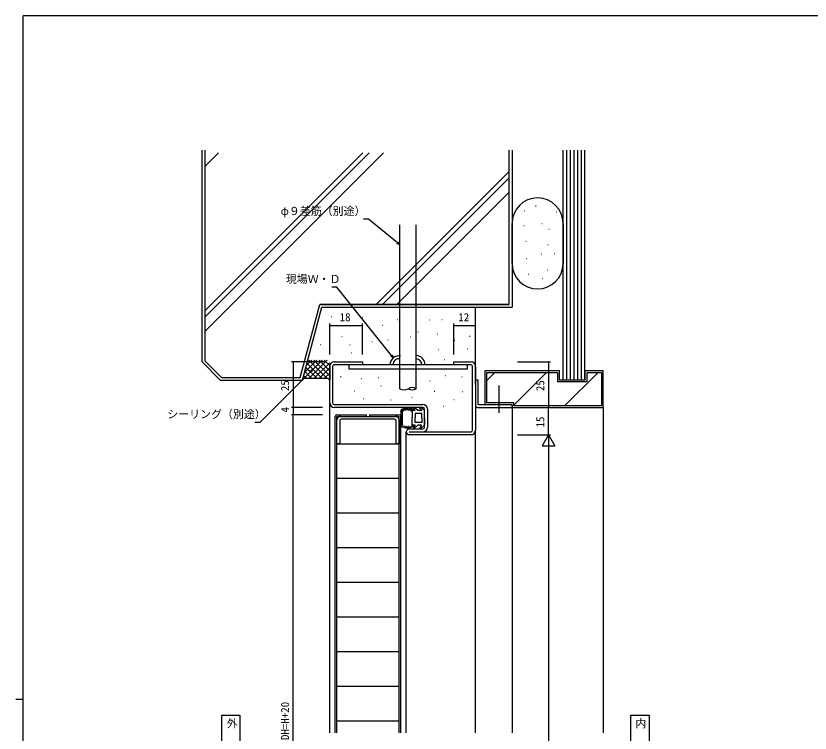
# Model space of a CAD drawing. Units: millimetres, scale not verified. Extents: x -1432 to 567, y -403 to 403.
# Drawn here: x -566.7 to -131.1, y 5.4 to 399 of the extents above; entities that cross this region are included whole.
import ezdxf
from ezdxf.enums import TextEntityAlignment as Align

# ---------------------------------------------------------------- set-up
doc = ezdxf.new("R2010")
doc.units = ezdxf.units.MM
doc.header["$LTSCALE"] = 2
for name, color, linetype in [('0-1_USER1', 3, 'Continuous'), ('0-2_YKK_11', 7, 'Continuous'), ('0-3_YKK_12', 2, 'Continuous'), ('0-4_YKK_13', 4, 'Continuous'), ('0-5_YKK_D', 6, 'Continuous'), ('0-6_YKK_ZWAK', 7, 'Continuous'), ('0-7_YSS_K', 3, 'Continuous')]:
    doc.layers.add(name, color=color, linetype=linetype)
doc.styles.add('ＭＳ ゴシック', font='')
doc.styles.get('ＭＳ ゴシック').set_extended_font_data('MS Gothic')

msp = doc.modelspace()

# ---------------------------------------------------------------- linework, layer by layer
at = {"layer": '0-1_USER1'}
for points in [[(-453.798, -4.822), (-453.798, 15.178), (-443.798, 15.178), (-443.798, -4.822)], [(-229.417, -4.822), (-229.417, 15.178), (-219.417, 15.178), (-219.417, -4.822)]]:
    msp.add_lwpolyline(points, close=True, dxfattribs=at)
at = {"layer": '0-2_YKK_11'}
for p, q in [((-394.597, 186.627), (-394.597, 206.627)), ((-392.997, 206.627), (-392.997, 186.627)), ((-316.197, 171.627), (-316.197, 206.627)), ((-314.598, 206.627), (-314.598, 171.627)), ((-392.097, 185.727), (-343.497, 185.727)), ((-343.497, 184.127), (-392.097, 184.127)), ((-342.597, 173.227), (-342.597, 183.227)), ((-340.997, 183.227), (-340.997, 173.227)), ((-388.697, 179.227), (-358.497, 179.227)), ((-390.697, 164.227), (-390.697, 177.227)), ((-358.997, 177.627), (-388.197, 177.627)), ((-356.497, 177.227), (-356.497, 164.227)), ((-350.997, 172.327), (-343.497, 172.327)), ((-350.997, 170.727), (-317.097, 170.727)), ((-317.098, 169.127), (-350.997, 169.127))]:
    msp.add_line(p, q, dxfattribs=at)
for points in [[(-392.097, 209.127), (-376.597, 209.127), (-376.597, 207.527), (-392.097, 207.527)], [(-317.097, 207.527), (-326.598, 207.527), (-326.598, 209.127), (-317.098, 209.127)], [(-313.598, 184.127), (-294.598, 184.127), (-294.598, 185.627), (-313.098, 185.627), (-313.098, 199.127), (-314.598, 199.127), (-314.598, 185.127)], [(-389.097, 176.727), (-389.097, 164.227), (-390.697, 164.227)], [(-356.497, 164.227), (-358.097, 164.227), (-358.097, 176.727)]]:
    msp.add_lwpolyline(points, dxfattribs=at)
for centre, radius, start, end in [((-392.097, 206.627), 2.5, 89.99998, 180.00002), ((-317.098, 206.627), 2.5, 360, 89.99998), ((-392.097, 206.627), 0.9, 89.99998, 180.00002), ((-317.097, 206.627), 0.9, 360, 89.99998), ((-392.097, 186.627), 2.5, 180.00002, 270), ((-392.097, 186.627), 0.9, 180.00002, 270), ((-343.497, 183.227), 2.5, 360, 89.99998), ((-343.497, 183.227), 0.9, 360, 89.99998), ((-313.598, 185.127), 1, 180.00002, 270), ((-388.697, 177.227), 2, 90.00055, 180.00054), ((-358.497, 177.227), 2, 0.00046, 90.00055), ((-388.197, 176.727), 0.9, 89.99998, 180.00054), ((-358.997, 176.727), 0.9, 0.00057, 89.99998), ((-350.997, 170.727), 1.6, 89.99998, 270), ((-343.497, 173.227), 0.9, 270, 360), ((-343.497, 173.227), 2.5, 270, 360), ((-317.098, 171.627), 2.5, 270, 360), ((-317.097, 171.627), 0.9, 270, 360)]:
    msp.add_arc(centre, radius, start, end, dxfattribs=at)
at = {"layer": '0-3_YKK_12'}
for p, q in [((-394.597, 5.627), (-394.597, 186.627)), ((-294.598, 184.127), (-294.598, 5.627)), ((-352.597, 5.627), (-352.597, 170.727)), ((-314.597, 5.627), (-314.597, 171.627))]:
    msp.add_line(p, q, dxfattribs=at)
at = {"layer": '0-4_YKK_13'}
for p, q in [((-301.598, 181.13), (-301.598, 196.074)), ((-353.679, 182.968), (-353.679, 183.168)), ((-353.297, 182.753), (-353.297, 182.953)), ((-352.963, 183.171), (-352.963, 183.371)), ((-352.546, 183.194), (-352.546, 183.394)), ((-352.403, 183.493), (-352.403, 183.693)), ((-351.866, 183.528), (-351.866, 183.728)), ((-351.723, 183.326), (-351.723, 183.526)), ((-351.222, 182.92), (-351.222, 183.12)), ((-351.114, 183.481), (-351.114, 183.681)), ((-350.7, 183.123), (-350.7, 183.323)), ((-350.137, 183.065), (-350.137, 183.265)), ((-347.725, 182.284), (-348.693, 183.73)), ((-346.245, 182.444), (-348.251, 184.127)), ((-344.125, 182.284), (-345.093, 183.73)), ((-342.645, 182.444), (-344.651, 184.127)), ((-391.597, 5.627), (-391.597, 179.127)), ((-390.697, 179.227), (-374.497, 179.227)), ((-390.697, 5.627), (-390.697, 179.227)), ((-390.597, 180.127), (-374.497, 180.127)), ((-374.497, 179.227), (-374.497, 180.127)), ((-372.697, 180.127), (-356.597, 180.127)), ((-356.497, 5.627), (-356.497, 179.227)), ((-355.597, 182.604), (-355.597, 174.119)), ((-355.597, 5.627), (-355.597, 179.127)), ((-355.564, 181.966), (-355.564, 182.166)), ((-355.301, 182.395), (-355.301, 182.595)), ((-355.207, 178.962), (-355.207, 179.162)), ((-355.189, 181.285), (-355.189, 181.485)), ((-355.117, 180.374), (-355.117, 180.574)), ((-355.064, 179.784), (-355.064, 179.984)), ((-354.921, 179.355), (-354.921, 179.555)), ((-354.903, 182.089), (-354.903, 182.289)), ((-354.867, 178.676), (-354.867, 178.876)), ((-354.8, 182.276), (-354.8, 182.476)), ((-354.724, 180.445), (-354.724, 180.645)), ((-354.693, 182.693), (-354.693, 182.893)), ((-354.597, 174.842), (-354.597, 181.881)), ((-354.454, 182.157), (-354.454, 182.357)), ((-354.216, 182.562), (-354.216, 182.762)), ((-349.962, 182.584), (-349.962, 182.784)), ((-349.633, 182.29), (-349.633, 182.49)), ((-349.297, 182.362), (-349.297, 178.362)), ((-347.731, 182.362), (-349.297, 182.362)), ((-349.258, 182.642), (-349.258, 182.842)), ((-347.797, 180.861), (-347.797, 178.362)), ((-344.097, 180.861), (-347.797, 180.861)), ((-346.197, 182.362), (-346.245, 182.444)), ((-344.131, 182.362), (-346.197, 182.362)), ((-344.097, 178.362), (-344.097, 180.861)), ((-342.597, 182.362), (-342.645, 182.444)), ((-342.597, 178.457), (-342.597, 182.361)), ((-355.444, 174.379), (-355.444, 174.579)), ((-355.296, 175.888), (-355.296, 176.088)), ((-355.278, 178.229), (-355.278, 178.429)), ((-355.243, 176.96), (-355.243, 177.16)), ((-355.1, 177.228), (-355.1, 177.428)), ((-355.1, 175.155), (-355.1, 175.355)), ((-355.028, 176.156), (-355.028, 176.356)), ((-355.01, 176.602), (-355.01, 176.802)), ((-354.896, 174.475), (-354.896, 174.675)), ((-354.867, 177.889), (-354.867, 178.089)), ((-354.814, 175.441), (-354.814, 175.641)), ((-354.812, 174.129), (-354.812, 174.329)), ((-354.514, 174.32), (-354.514, 174.52)), ((-349.363, 174.044), (-349.363, 174.244)), ((-349.297, 174.362), (-349.297, 178.362)), ((-347.817, 174.362), (-349.297, 174.362)), ((-347.817, 174.362), (-348.718, 173.014)), ((-346.197, 174.362), (-348.276, 172.617)), ((-347.797, 175.862), (-347.797, 178.362)), ((-344.097, 175.862), (-347.797, 175.862)), ((-344.217, 174.361), (-346.197, 174.362)), ((-344.217, 174.361), (-345.118, 173.014)), ((-342.597, 174.361), (-344.676, 172.617)), ((-344.097, 178.361), (-344.097, 175.862)), ((-342.597, 178.457), (-342.597, 174.362)), ((-354.073, 173.795), (-354.073, 173.995)), ((-353.607, 173.854), (-353.607, 174.054)), ((-353.595, 173.58), (-353.595, 173.78)), ((-353.369, 173.819), (-353.369, 174.019)), ((-352.999, 173.413), (-352.999, 173.613)), ((-352.868, 173.687), (-352.868, 173.887)), ((-352.605, 173.282), (-352.605, 173.482)), ((-352.415, 173.485), (-352.415, 173.685)), ((-351.842, 173.27), (-351.842, 173.47)), ((-351.818, 173.449), (-351.818, 173.649)), ((-351.293, 173.842), (-351.293, 174.042)), ((-351.21, 173.079), (-351.21, 173.279)), ((-351.126, 173.616), (-351.126, 173.816)), ((-350.794, 173.61), (-350.794, 173.81)), ((-350.372, 173.657), (-350.372, 173.857)), ((-349.985, 173.716), (-349.985, 173.916)), ((-390.697, 164.227), (-356.497, 164.227)), ((-390.697, 145.227), (-356.497, 145.227)), ((-390.697, 126.227), (-356.497, 126.227)), ((-390.697, 107.227), (-356.497, 107.227)), ((-390.697, 88.227), (-356.497, 88.227)), ((-390.697, 69.227), (-356.497, 69.227)), ((-390.697, 50.227), (-356.497, 50.227)), ((-390.697, 31.227), (-356.497, 31.227)), ((-390.697, 12.227), (-356.497, 12.227))]:
    msp.add_line(p, q, dxfattribs=at)
msp.add_lwpolyline([(-319.098, 205.227), (-319.098, 207.527), (-384.098, 207.527), (-384.098, 205.227)], close=True, dxfattribs=at)
for points in [[(-349.708, 181.937), (-349.9, 182.331), (-350.127, 182.621), (-350.425, 182.709), (-350.792, 182.623), (-351.176, 182.566), (-351.529, 182.717), (-351.847, 182.963), (-352.147, 183.056), (-352.776, 182.638), (-353.152, 182.579), (-353.545, 182.684), (-353.881, 182.71), (-354.109, 182.473), (-354.31, 182.119), (-354.597, 181.881)], [(-372.697, 180.127), (-372.697, 179.227), (-356.497, 179.227)]]:
    msp.add_lwpolyline(points, dxfattribs=at)
for centre, radius, start, end in [((-352.097, 178.362), 5.5, 46.65824, 129.51963), ((-348.444, 183.897), 0.3, 49.99756, 213.78886), ((-344.844, 183.897), 0.3, 49.99756, 213.78886), ((-390.597, 179.127), 1, 90, 180), ((-356.597, 179.127), 1, 0, 90), ((-352.097, 178.362), 4.3, 49.37051, 56.2499), ((-352.097, 178.362), 5.5, 230.48036, 313.34175), ((-352.097, 178.362), 4.3, 303.7499, 310.62928), ((-348.469, 172.847), 0.3, 146.21114, 310.00244), ((-344.869, 172.847), 0.3, 146.21114, 310.00244)]:
    msp.add_arc(centre, radius, start, end, dxfattribs=at)
at = {"layer": '0-5_YKK_D'}
for p, q in [((-394.597, 213.127), (-394.597, 230.127)), ((-394.597, 229.127), (-376.597, 229.127)), ((-376.597, 213.127), (-376.597, 230.127)), ((-326.598, 213.127), (-326.598, 230.127)), ((-326.598, 229.127), (-314.598, 229.127)), ((-397.597, 209.127), (-415.597, 209.127)), ((-414.597, 209.127), (-414.597, 184.127)), ((-291.598, 209.127), (-273.598, 209.127)), ((-274.598, 209.127), (-274.598, 184.127)), ((-398.597, 184.127), (-415.598, 184.127)), ((-414.598, 184.127), (-414.598, 180.127)), ((-291.598, 184.127), (-273.598, 184.127)), ((-291.598, 184.127), (-273.598, 184.127)), ((-274.598, 169.127), (-274.598, 184.127)), ((-398.597, 180.127), (-415.598, 180.127)), ((-414.598, -169.873), (-414.598, 180.127)), ((-291.598, 169.127), (-273.598, 169.127)), ((-291.598, 169.127), (-273.598, 169.127)), ((-274.598, 169.127), (-278.098, 163.065)), ((-274.598, 169.127), (-271.098, 163.065)), ((-274.598, 169.127), (-274.598, 157.003)), ((-278.098, 163.065), (-271.098, 163.065)), ((-274.598, 162.127), (-274.598, -153.873))]:
    msp.add_line(p, q, dxfattribs=at)
for points in [[(-356.097, 273.311), (-357.416, 274.383), (-373.383, 287.359), (-376.083, 287.359)], [(-357.129, 274.736), (-356.097, 273.311), (-357.704, 274.029)], [(-359.724, 211.296), (-360.786, 212.624), (-390.696, 250.034), (-393.396, 250.034)], [(-360.43, 212.909), (-359.724, 211.296), (-361.142, 212.34)], [(-403.825, 205.041), (-405.025, 203.836), (-432.873, 175.858), (-435.573, 175.858)], [(-405.348, 204.158), (-403.825, 205.041), (-404.702, 203.515)]]:
    msp.add_lwpolyline(points, dxfattribs=at)
for centre, start, end in [((-394.597, 229.127), 0, 180), ((-394.597, 229.127), 180, 0), ((-376.597, 229.127), 0, 180), ((-376.597, 229.127), 180, 0), ((-326.598, 229.127), 0, 180), ((-326.598, 229.127), 180, 0), ((-314.598, 229.127), 0, 180), ((-314.598, 229.127), 180, 0), ((-414.597, 209.127), 90, 270), ((-414.597, 209.127), 270, 90), ((-274.598, 209.127), 90, 270), ((-274.598, 209.127), 270, 90), ((-414.598, 184.127), 90, 270), ((-414.598, 184.127), 270, 90), ((-274.598, 184.127), 90, 270), ((-274.598, 184.127), 90, 270), ((-274.598, 184.127), 270, 90), ((-274.598, 184.127), 270, 90), ((-414.598, 180.127), 90, 270), ((-414.598, 180.127), 90, 270), ((-414.598, 180.127), 270, 90), ((-414.598, 180.127), 270, 90)]:
    msp.add_arc(centre, 0.106, start, end, dxfattribs=at)
at = {"layer": '0-6_YKK_ZWAK'}
for p, q in [((537.3, 399), (-562.7, 399)), ((-562.7, -351), (-562.7, 399)), ((-566.7, 24), (-562.7, 24))]:
    msp.add_line(p, q, dxfattribs=at)
at = {"layer": '0-7_YSS_K'}
for p, q in [((-464.598, 209.127), (-464.598, 325.29)), ((-463.098, 325.29), (-463.098, 209.748)), ((-463.098, 237.087), (-376.394, 323.79)), ((-463.098, 233.693), (-373, 323.79)), ((-463.098, 316.283), (-455.59, 323.79)), ((-463.098, 225.774), (-365.081, 323.79)), ((-296.098, 240.627), (-296.098, 325.29)), ((-294.598, 325.29), (-294.598, 239.127)), ((-266.594, 199.127), (-266.594, 325.29)), ((-264.594, 199.127), (-264.594, 325.29)), ((-262.594, 199.127), (-262.594, 325.29)), ((-260.594, 199.127), (-260.594, 325.29)), ((-258.594, 199.127), (-258.594, 325.29)), ((-256.594, 199.127), (-256.594, 325.29)), ((-254.594, 199.127), (-254.594, 325.29)), ((-369.048, 240.627), (-296.098, 313.578)), ((-365.654, 240.627), (-296.098, 310.184)), ((-357.734, 240.627), (-296.098, 302.264)), ((-287.986, 292.251), (-287.786, 292.251)), ((-281.653, 294.714), (-281.453, 294.714)), ((-270.218, 291.547), (-270.018, 291.547)), ((-356.097, 194.401), (-356.097, 284.398)), ((-347.097, 194.401), (-347.097, 284.398)), ((-294.598, 263.131), (-294.598, 285.131)), ((-288.162, 283.983), (-287.962, 283.983)), ((-278.311, 285.038), (-278.111, 285.038)), ((-266.598, 285.131), (-266.598, 263.131)), ((-274.44, 281.872), (-274.24, 281.872)), ((-287.107, 275.363), (-286.907, 275.363)), ((-274.968, 273.604), (-274.768, 273.604)), ((-286.755, 265.863), (-286.555, 265.863)), ((-278.662, 268.502), (-278.462, 268.502)), ((-271.45, 268.678), (-271.25, 268.678)), ((-285.699, 257.243), (-285.499, 257.243)), ((-275.144, 259.706), (-274.944, 259.706)), ((-277.959, 254.956), (-277.759, 254.956)), ((-410.749, 200.627), (-400.031, 240.627)), ((-296.098, 240.627), (-400.031, 240.627)), ((-409.598, 199.127), (-398.88, 239.127)), ((-398.88, 239.127), (-294.598, 239.127)), ((-314.598, 196.627), (-314.598, 239.127)), ((-393.681, 233.948), (-393.481, 233.948)), ((-376.775, 233.62), (-376.575, 233.62)), ((-357.407, 232.307), (-357.207, 232.307)), ((-339.845, 232.143), (-339.645, 232.143)), ((-333.116, 232.307), (-332.916, 232.307)), ((-318.836, 232.964), (-318.636, 232.964)), ((-365.778, 229.353), (-365.578, 229.353)), ((-394.83, 223.772), (-394.63, 223.772)), ((-387.937, 223.115), (-387.737, 223.115)), ((-350.35, 222.787), (-350.15, 222.787)), ((-346.246, 225.578), (-346.046, 225.578)), ((-335.742, 224.429), (-335.542, 224.429)), ((-317.851, 223.28), (-317.651, 223.28)), ((-399.918, 218.684), (-399.718, 218.684)), ((-383.505, 218.52), (-383.305, 218.52)), ((-371.523, 220.325), (-371.323, 220.325)), ((-362.66, 221.146), (-362.46, 221.146)), ((-326.222, 220.982), (-326.022, 220.982)), ((-382.848, 214.088), (-382.648, 214.088)), ((-334.921, 215.894), (-334.721, 215.894)), ((-319.164, 216.222), (-318.964, 216.222)), ((-464.598, 209.127), (-454.598, 199.127)), ((-463.098, 209.748), (-453.976, 200.627)), ((-409.545, 199.321), (-398.74, 210.127)), ((-408.51, 203.185), (-401.568, 210.127)), ((-407.475, 207.049), (-404.396, 210.127)), ((-396.083, 200.127), (-406.083, 210.127)), ((-405.911, 200.127), (-395.911, 210.127)), ((-394.598, 201.47), (-403.254, 210.127)), ((-394.598, 204.299), (-400.426, 210.127)), ((-394.598, 207.127), (-397.598, 210.127)), ((-331.638, 210.477), (-331.438, 210.477)), ((-401.74, 200.127), (-407.726, 206.113)), ((-398.911, 200.127), (-407.128, 208.344)), ((-403.083, 200.127), (-394.598, 208.612)), ((-400.254, 200.127), (-394.598, 205.784)), ((-394.598, 206.627), (-394.598, 199.127)), ((-453.976, 200.627), (-410.749, 200.627)), ((-407.396, 200.127), (-408.921, 201.652)), ((-404.568, 200.127), (-408.323, 203.882)), ((-397.426, 200.127), (-394.598, 202.956)), ((-388.593, 201.121), (-388.393, 201.121)), ((-367.912, 200.465), (-367.712, 200.465)), ((-331.31, 201.614), (-331.11, 201.614)), ((-322.119, 200.957), (-321.919, 200.957)), ((-309.594, 204.127), (-309.594, 185.627)), ((-268.594, 204.127), (-309.594, 204.127)), ((-308.594, 203.127), (-308.594, 186.627)), ((-269.594, 203.127), (-308.594, 203.127)), ((-308.594, 198.696), (-304.163, 203.127)), ((-293.594, 185.411), (-275.878, 203.127)), ((-269.594, 203.127), (-269.594, 198.127)), ((-265.594, 185.127), (-247.594, 203.127)), ((-254.594, 204.127), (-254.594, 199.127)), ((-253.594, 203.127), (-253.594, 198.127)), ((-245.594, 203.127), (-253.594, 203.127)), ((-245.594, 203.127), (-245.594, 185.127)), ((-454.598, 199.127), (-409.598, 199.127)), ((-409.598, 199.127), (-408.598, 200.127)), ((-408.598, 200.127), (-395.598, 200.127)), ((-394.598, 199.127), (-395.598, 200.127)), ((-377.268, 199.973), (-377.068, 199.973)), ((-366.599, 196.197), (-366.399, 196.197)), ((-339.681, 198.659), (-339.481, 198.659)), ((-253.594, 198.127), (-269.594, 198.127)), ((-381.043, 193.243), (-380.843, 193.243)), ((-337.219, 193.079), (-337.019, 193.079)), ((-321.954, 192.915), (-321.754, 192.915)), ((-376.283, 188.975), (-376.083, 188.975)), ((-361.018, 188.319), (-360.818, 188.319)), ((-349.529, 189.796), (-349.329, 189.796)), ((-326.55, 188.483), (-326.35, 188.483)), ((-332.459, 184.872), (-332.259, 184.872)), ((-294.598, 185.627), (-309.594, 185.627)), ((-294.598, 185.627), (-294.598, 184.127)), ((-293.594, 185.127), (-245.594, 185.127)), ((-244.594, 184.127), (-244.594, 5.627))]:
    msp.add_line(p, q, dxfattribs=at)
for points in [[(-463.098, 323.79), (-463.098, 209.748), (-453.976, 200.627), (-410.749, 200.627), (-400.031, 240.627), (-296.098, 240.627), (-296.098, 323.79)], [(-294.598, 184.127), (-244.594, 184.127), (-244.594, 204.127), (-254.594, 204.127)], [(-254.594, 199.127), (-268.594, 199.127), (-268.594, 204.127)], [(-293.594, 185.127), (-293.594, 186.627), (-308.594, 186.627)]]:
    msp.add_lwpolyline(points, dxfattribs=at)
for centre, radius, start, end in [((-280.598, 285.131), 14, 0, 180), ((-280.598, 263.131), 14, 180, 0), ((-356.561, 207.527), 4.92, 80.00007, 180), ((-356.561, 207.527), 3.332, 80.00007, 180), ((-347.423, 207.527), 5.096, 0, 86.33716), ((-347.423, 207.527), 3.334, 0, 84.39731), ((-353.847, 198.298), 4.5, 240.00002, 299.99998), ((-349.347, 190.504), 4.5, 59.99998, 120.00002), ((-349.347, 198.298), 4.5, 239.99998, 300.00002)]:
    msp.add_arc(centre, radius, start, end, dxfattribs=at)

# ---------------------------------------------------------------- texts
at = {"layer": '0-1_USER1', "style": 'ＭＳ ゴシック'}
for s, p in [('外', (-451.038, 7.178)), ('内', (-226.977, 7.178))]:
    msp.add_text(s, height=4.399, dxfattribs=at).set_placement(p, align=Align.BOTTOM_LEFT)
at = {"layer": '0-5_YKK_D', "style": 'ＭＳ ゴシック'}
for s, p in [('φ９差筋（別途）', (-421.523, 288.359)), ('現場Ｗ・Ｄ', (-418.66, 251.034)), ('18', (-389.117, 230.127)), ('12', (-324.118, 230.127)), ('シーリング（別途）', (-483.697, 176.858))]:
    msp.add_text(s, height=4.399, dxfattribs=at).set_placement(p, align=Align.BOTTOM_LEFT)
for s, p in [('25', (-415.597, 193.107)), ('25', (-275.598, 193.107)), ('4', (-415.598, 181.377)), ('15', (-275.598, 173.107)), ('DH=H+20', (-415.598, 1.607))]:
    msp.add_text(s, height=4.399, rotation=90, dxfattribs=at).set_placement(p, align=Align.BOTTOM_LEFT)

doc.saveas('drawing.dxf')
